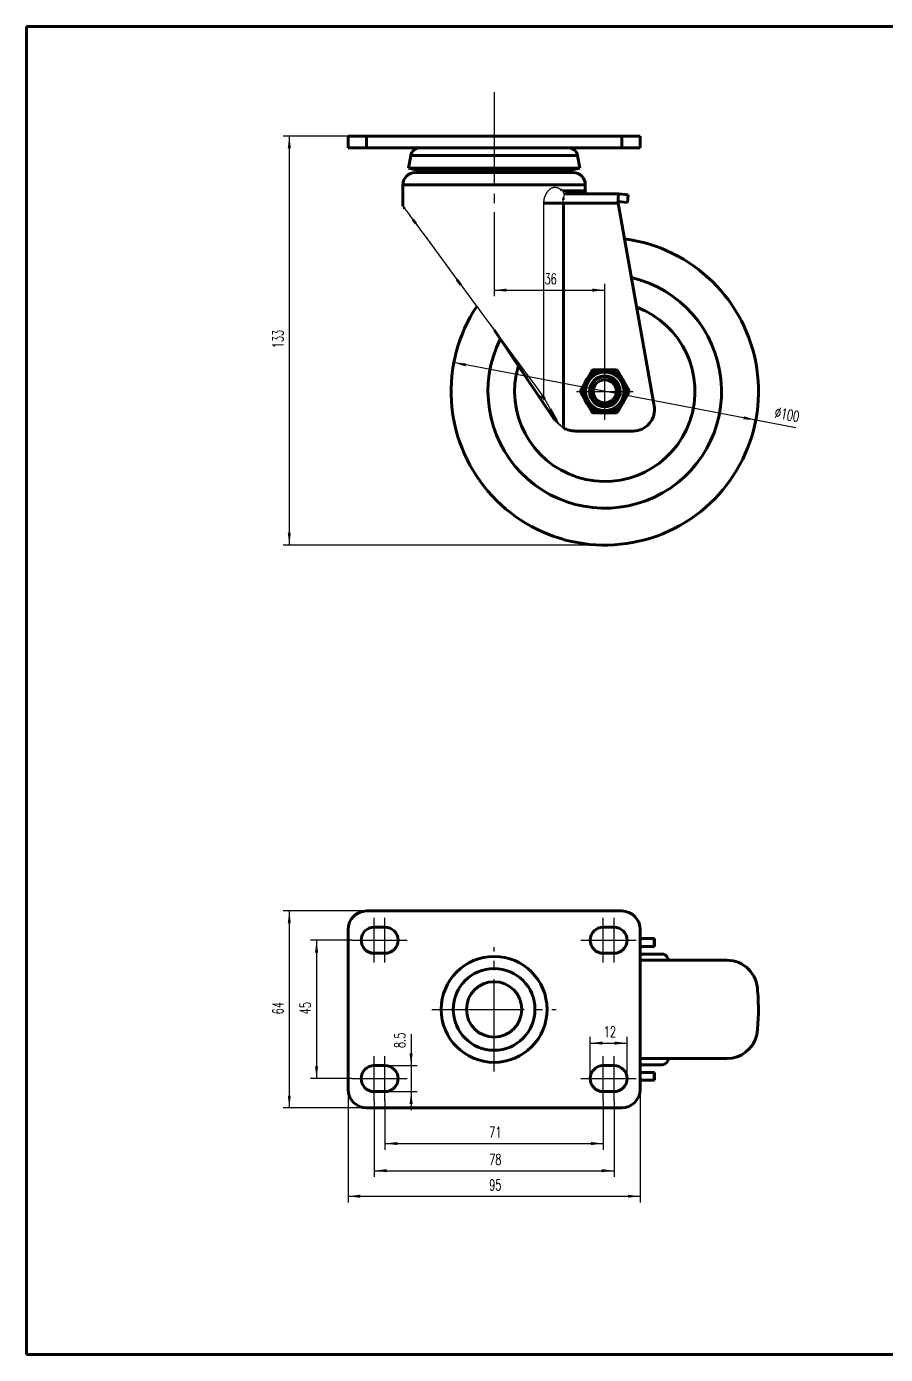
# Model space of a CAD drawing. Header units: millimetres. Extents: x 0 to 559, y 0 to 432.
# Drawn here: x 0 to 279.4, y 0 to 431.8 of the extents above; entities that cross this region are included whole.
import ezdxf

# ---------------------------------------------------------------- set-up
doc = ezdxf.new("R2010")
doc.units = ezdxf.units.MM
doc.linetypes.add('EB_DASHDOT', pattern=[39, 30, -3, 3, -3])
for name, color, linetype, lineweight in [('CAXA0', 7, 'Continuous', 70), ('CAXA1', 1, 'EB_DASHDOT', 25), ('CAXA3', 7, 'Continuous', 25), ('CAXA4', 3, 'Continuous', 25)]:
    doc.layers.add(name, color=color, linetype=linetype, lineweight=lineweight)
doc.styles.add('标准', font='txt', dxfattribs={"width": 0.667, "bigfont": 'gbcbig.shx'})
doc.dimstyles.new('标准', dxfattribs={"dimtxt": 3.5, "dimasz": 4, "dimexe": 2, "dimexo": 0, "dimtad": 1, "dimdec": 1, "dimdsep": 46, "dimtxsty": '标准', "dimcen": 0, "dimdle": 6, "dimazin": 2, "dimtfac": 1, "dimtdec": 3, "dimtmove": 0, "dimatfit": 3, "dimfxl": 0, "dimtolj": 1, "dimtzin": 0, "dimarcsym": 0})

# ---------------------------------------------------------------- blocks, each defined once
blk = doc.blocks.new('*CAXBLOCK01')
at = {"layer": 'CAXA4', "linetype": 'Continuous', "lineweight": 25}
for points in [[(138.99, 322.52), (143.01, 322.26), (142.83, 321.28)], [(237.21, 303.84), (233.38, 305.08), (233.19, 304.09)]]:
    blk.add_hatch(color=0, dxfattribs=at).paths.add_polyline_path(points, flags=0)
at = {"layer": 'CAXA4', "color": 0, "linetype": 'Continuous', "lineweight": 25}
blk.add_line((250.3, 301.35), (138.99, 322.52), dxfattribs=at)
at = {"layer": 'CAXA4', "color": 0, "linetype": 'Continuous', "lineweight": 25, "insert": (243.8, 308.1), "char_height": 3.5, "attachment_point": 1, "rotation": 349.2323, "style": '标准'}
blk.add_mtext('{%%C}100', dxfattribs=at)
blk = doc.blocks.new('*CAXBLOCK12')
at = {"layer": 'CAXA4', "linetype": 'Continuous', "lineweight": 25}
for points in [[(94.34, 134.7), (93.84, 130.7), (94.84, 130.7)], [(94.34, 89.7), (93.84, 93.7), (94.84, 93.7)]]:
    blk.add_hatch(color=0, dxfattribs=at).paths.add_polyline_path(points, flags=0)
at = {"layer": 'CAXA4', "color": 0, "linetype": 'Continuous', "lineweight": 25}
for p, q in [((105.85, 134.7), (92.34, 134.7)), ((94.34, 134.7), (94.34, 89.7)), ((105.85, 89.7), (92.34, 89.7))]:
    blk.add_line(p, q, dxfattribs=at)
at = {"layer": 'CAXA4', "color": 0, "linetype": 'Continuous', "lineweight": 25, "insert": (88.92, 110.58), "char_height": 3.5, "attachment_point": 1, "rotation": 90, "style": '标准'}
blk.add_mtext('45', dxfattribs=at)
blk = doc.blocks.new('*CAXBLOCK23')
at = {"layer": 'CAXA4', "linetype": 'Continuous', "lineweight": 25}
for points in [[(85.47, 144.2), (84.97, 140.2), (85.97, 140.2)], [(85.47, 80.2), (84.97, 84.2), (85.97, 84.2)]]:
    blk.add_hatch(color=0, dxfattribs=at).paths.add_polyline_path(points, flags=0)
at = {"layer": 'CAXA4', "color": 0, "linetype": 'Continuous', "lineweight": 25}
for p, q in [((110.6, 144.2), (83.47, 144.2)), ((85.47, 144.2), (85.47, 80.2)), ((110.6, 80.2), (83.47, 80.2))]:
    blk.add_line(p, q, dxfattribs=at)
at = {"layer": 'CAXA4', "color": 0, "linetype": 'Continuous', "lineweight": 25, "insert": (80.05, 110.58), "char_height": 3.5, "attachment_point": 1, "rotation": 90, "style": '标准'}
blk.add_mtext('64', dxfattribs=at)
blk = doc.blocks.new('*CAXBLOCK34')
at = {"layer": 'CAXA4', "linetype": 'Continuous', "lineweight": 25}
for points in [[(85.47, 396.16), (84.97, 392.16), (85.97, 392.16)], [(85.47, 263.19), (84.97, 267.19), (85.97, 267.19)]]:
    blk.add_hatch(color=0, dxfattribs=at).paths.add_polyline_path(points, flags=0)
at = {"layer": 'CAXA4', "color": 0, "linetype": 'Continuous', "lineweight": 25}
for p, q in [((104.6, 396.16), (83.47, 396.16)), ((85.47, 396.16), (85.47, 263.19)), ((188.1, 263.19), (83.47, 263.19))]:
    blk.add_line(p, q, dxfattribs=at)
at = {"layer": 'CAXA4', "color": 0, "linetype": 'Continuous', "lineweight": 25, "insert": (80.05, 327.16), "char_height": 3.5, "attachment_point": 1, "rotation": 90, "style": '标准'}
blk.add_mtext('133', dxfattribs=at)
blk = doc.blocks.new('*CAXBLOCK45')
at = {"layer": 'CAXA4', "linetype": 'Continuous', "lineweight": 25}
for points in [[(116.6, 68.58), (120.6, 68.08), (120.6, 69.08)], [(187.6, 68.58), (183.6, 68.08), (183.6, 69.08)]]:
    blk.add_hatch(color=0, dxfattribs=at).paths.add_polyline_path(points, flags=0)
at = {"layer": 'CAXA4', "color": 0, "linetype": 'Continuous', "lineweight": 25}
for p, q in [((116.6, 82.45), (116.6, 66.58)), ((187.6, 82.45), (187.6, 66.58)), ((116.6, 68.58), (187.6, 68.58))]:
    blk.add_line(p, q, dxfattribs=at)
at = {"layer": 'CAXA4', "color": 0, "linetype": 'Continuous', "lineweight": 25, "insert": (150.48, 74), "char_height": 3.5, "attachment_point": 1, "style": '标准'}
blk.add_mtext('71', dxfattribs=at)
blk = doc.blocks.new('*CAXBLOCK56')
at = {"layer": 'CAXA4', "linetype": 'Continuous', "lineweight": 25}
for points in [[(113.1, 59.75), (117.1, 59.25), (117.1, 60.25)], [(191.1, 59.75), (187.1, 59.25), (187.1, 60.25)]]:
    blk.add_hatch(color=0, dxfattribs=at).paths.add_polyline_path(points, flags=0)
at = {"layer": 'CAXA4', "color": 0, "linetype": 'Continuous', "lineweight": 25}
for p, q in [((113.1, 82.45), (113.1, 57.75)), ((191.1, 82.45), (191.1, 57.75)), ((113.1, 59.75), (191.1, 59.75))]:
    blk.add_line(p, q, dxfattribs=at)
at = {"layer": 'CAXA4', "color": 0, "linetype": 'Continuous', "lineweight": 25, "insert": (150.48, 65.17), "char_height": 3.5, "attachment_point": 1, "style": '标准'}
blk.add_mtext('78', dxfattribs=at)
blk = doc.blocks.new('*CAXBLOCK67')
at = {"layer": 'CAXA4', "linetype": 'Continuous', "lineweight": 25}
for points in [[(104.6, 51.44), (108.6, 50.94), (108.6, 51.94)], [(199.6, 51.44), (195.6, 50.94), (195.6, 51.94)]]:
    blk.add_hatch(color=0, dxfattribs=at).paths.add_polyline_path(points, flags=0)
at = {"layer": 'CAXA4', "color": 0, "linetype": 'Continuous', "lineweight": 25}
for p, q in [((104.6, 86.2), (104.6, 49.44)), ((199.6, 86.2), (199.6, 49.44)), ((104.6, 51.44), (199.6, 51.44))]:
    blk.add_line(p, q, dxfattribs=at)
at = {"layer": 'CAXA4', "color": 0, "linetype": 'Continuous', "lineweight": 25, "insert": (150.48, 56.86), "char_height": 3.5, "attachment_point": 1, "style": '标准'}
blk.add_mtext('95', dxfattribs=at)
blk = doc.blocks.new('*CAXBLOCK78')
at = {"layer": 'CAXA4', "linetype": 'Continuous', "lineweight": 25}
for points in [[(125.1, 93.95), (124.6, 97.95), (125.6, 97.95)], [(125.1, 85.45), (124.6, 81.45), (125.6, 81.45)]]:
    blk.add_hatch(color=0, dxfattribs=at).paths.add_polyline_path(points, flags=0)
at = {"layer": 'CAXA4', "color": 0, "linetype": 'Continuous', "lineweight": 25}
for p, q in [((125.1, 104.11), (125.1, 79.45)), ((116.6, 93.95), (127.1, 93.95)), ((116.6, 85.45), (127.1, 85.45))]:
    blk.add_line(p, q, dxfattribs=at)
at = {"layer": 'CAXA4', "color": 0, "linetype": 'Continuous', "lineweight": 25, "insert": (119.68, 99.63), "char_height": 3.5, "attachment_point": 1, "rotation": 90, "style": '标准'}
blk.add_mtext('8.5', dxfattribs=at)
blk = doc.blocks.new('*CAXBLOCK89')
at = {"layer": 'CAXA4', "linetype": 'Continuous', "lineweight": 25}
for points in [[(183.35, 101.24), (187.35, 100.74), (187.35, 101.74)], [(195.35, 101.24), (191.35, 100.74), (191.35, 101.74)]]:
    blk.add_hatch(color=0, dxfattribs=at).paths.add_polyline_path(points, flags=0)
at = {"layer": 'CAXA4', "color": 0, "linetype": 'Continuous', "lineweight": 25}
for p, q in [((183.35, 89.7), (183.35, 103.24)), ((183.35, 101.24), (195.35, 101.24)), ((195.35, 89.7), (195.35, 103.24))]:
    blk.add_line(p, q, dxfattribs=at)
at = {"layer": 'CAXA4', "color": 0, "linetype": 'Continuous', "lineweight": 25, "insert": (187.73, 106.66), "char_height": 3.5, "attachment_point": 1, "style": '标准'}
blk.add_mtext('12', dxfattribs=at)
blk = doc.blocks.new('*CAXBLOCK1011')
at = {"layer": 'CAXA4', "linetype": 'Continuous', "lineweight": 25}
for points in [[(152.1, 346.09), (156.1, 345.59), (156.1, 346.59)], [(188.1, 346.09), (184.1, 345.59), (184.1, 346.59)]]:
    blk.add_hatch(color=0, dxfattribs=at).paths.add_polyline_path(points, flags=0)
at = {"layer": 'CAXA4', "color": 0, "linetype": 'Continuous', "lineweight": 25}
for p, q in [((152.1, 348.97), (152.1, 344.09)), ((152.1, 346.09), (188.1, 346.09)), ((188.1, 322.43), (188.1, 348.09))]:
    blk.add_line(p, q, dxfattribs=at)
at = {"layer": 'CAXA4', "color": 0, "linetype": 'Continuous', "lineweight": 25, "insert": (168.48, 351.51), "char_height": 3.5, "attachment_point": 1, "style": '标准'}
blk.add_mtext('36', dxfattribs=at)

msp = doc.modelspace()

# ---------------------------------------------------------------- linework, layer by layer
at = {"layer": 'CAXA0', "color": 7, "linetype": 'Continuous', "lineweight": 70}
for p, q in [((0, 0), (0, 431.8)), ((0, 431.8), (558.8, 431.8)), ((104.600781, 392.360744), (104.600781, 396.160744)), ((104.600781, 396.160744), (199.600781, 396.160744)), ((110.600781, 392.360744), (110.600781, 396.160744)), ((193.600781, 392.360744), (193.600781, 396.160744)), ((199.600781, 392.360744), (199.600781, 396.160744)), ((199.600781, 392.360744), (104.600781, 392.360744)), ((124.971765, 389.881698), (124.235837, 385.70804)), ((124.971765, 389.881698), (179.229798, 389.881698)), ((179.229798, 389.881698), (179.965726, 385.70804)), ((124.235837, 385.70804), (126.205452, 385.360744)), ((124.235837, 385.70804), (179.965726, 385.70804)), ((126.205452, 385.360744), (177.996111, 385.360744)), ((177.752584, 384.360744), (126.448979, 384.360744)), ((179.965726, 385.70804), (177.996111, 385.360744)), ((122.448979, 380.360744), (122.448979, 373.37043)), ((122.448979, 380.360744), (122.448979, 373.37043)), ((122.448979, 380.360744), (181.752584, 380.360744)), ((181.752584, 380.360744), (181.752584, 378.360744)), ((181.752584, 380.360744), (181.752584, 378.360744)), ((174.011941, 378.623317), (173.794353, 378.77492)), ((181.752584, 378.360744), (174.570834, 378.360744)), ((174.65412, 375.617073), (174.670962, 375.689391)), ((174.670962, 375.689391), (174.705767, 375.835639)), ((174.705767, 375.835639), (174.732007, 375.947072)), ((174.732007, 375.947072), (174.749225, 376.022396)), ((175.302956, 377.360651), (192.700781, 377.360744)), ((192.610815, 377.360744), (192.350032, 374.379971)), ((192.700781, 377.360744), (195.752564, 377.093747)), ((195.535025, 374.60323), (195.752915, 377.093717)), ((122.643325, 373.106579), (122.982826, 372.64428)), ((168.175677, 374.360744), (174.681141, 374.360744)), ((174.638006, 375.545214), (174.65412, 375.617073)), ((192.350032, 374.370357), (174.681141, 374.360744)), ((174.681141, 374.360744), (174.681141, 301.262444)), ((192.479543, 374.36864), (192.350032, 374.370357)), ((192.393033, 374.878119), (195.534654, 374.603262)), ((192.479543, 374.36864), (204.184367, 308.501864)), ((125.665037, 369.008779), (126.594616, 367.745119)), ((140.022241, 349.524791), (141.277809, 347.820421)), ((171.896184, 303.802087), (152.099486, 333.134874)), ((180.184116, 313.465053), (183.893091, 319.889187)), ((184.391806, 320.17712), (191.809757, 320.17712)), ((192.308471, 319.889187), (196.017447, 313.465053)), ((168.175677, 311.32364), (166.820372, 311.32364)), ((168.175677, 311.32364), (168.592027, 310.576502)), ((183.893091, 306.465053), (180.184116, 312.889187)), ((196.017447, 312.889187), (192.308471, 306.465053)), ((170.3848, 307.367665), (171.860852, 304.727156)), ((171.860852, 304.727156), (172.37635, 303.802085)), ((172.37635, 303.802085), (171.896186, 303.802085)), ((191.809757, 306.17712), (184.391806, 306.17712)), ((178.52748, 300.27712), (197.292342, 300.27712)), ((110.600781, 144.202516), (193.600781, 144.202516)), ((104.600781, 86.202516), (104.600781, 138.202516)), ((116.600781, 138.952516), (113.100781, 138.952516)), ((191.100781, 138.952516), (187.600781, 138.952516)), ((199.600781, 138.202516), (199.600781, 86.202516)), ((199.600781, 135.202516), (204.29227, 135.202516)), ((204.184367, 132.702516), (204.184367, 135.202516)), ((204.292342, 135.202516), (204.292342, 132.702516)), ((113.100781, 130.452516), (116.600781, 130.452516)), ((187.600781, 130.452516), (191.100781, 130.452516)), ((199.600781, 132.702516), (204.29227, 132.702516)), ((206.700346, 130.202518), (199.600781, 130.202518)), ((227.797357, 128.202497), (199.600781, 128.202497)), ((208.579731, 128.88656), (208.82871, 128.202497)), ((227.797349, 96.202509), (199.600781, 96.202509)), ((208.828247, 96.202509), (208.579583, 95.518866)), ((116.600781, 93.952516), (113.100781, 93.952516)), ((191.100781, 93.952516), (187.600781, 93.952516)), ((206.700055, 94.202514), (199.600781, 94.202514)), ((199.600781, 91.702516), (204.29227, 91.702516)), ((204.184367, 89.202516), (204.184367, 91.702516)), ((204.292342, 91.702516), (204.292342, 89.202516)), ((199.600781, 89.202516), (204.29227, 89.202516)), ((113.100781, 85.452516), (116.600781, 85.452516)), ((187.600781, 85.452516), (191.100781, 85.452516)), ((193.600781, 80.202516), (110.600781, 80.202516)), ((0, 0), (558.8, 0))]:
    msp.add_line(p, q, dxfattribs=at)
for centre, radius in [((188.100781, 313.17712), 7), ((188.100781, 313.17712), 6.25), ((188.100781, 313.17712), 5), ((188.100781, 313.17712), 4.825), ((188.100781, 313.17712), 3.75), ((152.100781, 112.202516), 17.220532), ((152.100781, 112.202516), 13.295502), ((152.100781, 112.202516), 8.999999)]:
    msp.add_circle(centre, radius, dxfattribs=at)
for centre, radius, start, end in [((127.926187, 389.360744), 3, 90, 169.99981776), ((176.275376, 389.360744), 3, 10.00018224, 83.90559354), ((126.448979, 380.360744), 4, 90, 180), ((129.604386, 387.360744), 3, 221.81031461, 270), ((174.597177, 387.360744), 3, 270, 318.18968539), ((177.752584, 380.360744), 4, 0, 90), ((182.752584, 378.360744), 1, 180, 270), ((188.100781, 313.17712), 49.991477, 146.44269902, 82.59056684), ((188.100781, 313.17712), 38, 153.45896946, 76.79432568), ((188.100781, 313.17712), 29.313462, 163.60034568, 69.25556634), ((188.100781, 313.17712), 7.9219, 117.91703944, 122.08295692), ((188.100781, 313.17712), 7.9219, 57.91704308, 62.08295417), ((188.100781, 313.17712), 4.750001, 7.05881811, 5.71526447), ((188.100781, 313.17712), 7.921899, 177.91704245, 182.08295755), ((188.100781, 313.17712), 7.9219, 357.91704271, 2.08295729), ((197.292342, 307.27712), 7, 270, 10.07652921), ((188.100781, 313.17712), 7.9219, 237.91704308, 242.08296056), ((188.100781, 313.17712), 7.9219, 297.91704583, 302.08295692), ((178.52748, 308.27712), 8, 241.26283469, 270), ((110.600781, 138.202516), 6, 90, 180), ((193.600781, 138.202516), 6, 0, 90), ((113.100781, 134.702516), 4.25, 90, 270), ((116.600781, 134.702516), 4.25, 270, 90), ((187.600781, 134.702516), 4.25, 90, 270), ((191.100781, 134.702516), 4.25, 270, 90), ((206.700346, 128.202518), 2, 20.00004849, 90), ((227.797357, 118.202497), 10, 0.06908727, 90), ((176.663398, 112.202503), 61.42886, 352.23177096, 5.61653762), ((227.797357, 106.202534), 10, 270, 346.68447071), ((206.700055, 96.202514), 2, 270, 340.01195921), ((113.100781, 89.702516), 4.25, 90, 270), ((116.600781, 89.702516), 4.25, 270, 90), ((187.600781, 89.702516), 4.25, 90, 270), ((191.100781, 89.702516), 4.25, 270, 90), ((110.600781, 86.202516), 6, 180, 270), ((193.600781, 86.202516), 6, 270, 360)]:
    msp.add_arc(centre, radius, start, end, dxfattribs=at)
at = {"layer": 'CAXA1', "linetype": 'EB_DASHDOT', "lineweight": 25}
for p, q in [((152.100781, 410.417538), (152.100781, 348.967048)), ((188.100781, 303.92712), (188.100781, 322.42712)), ((178.850781, 313.17712), (197.350781, 313.17712)), ((113.100781, 127.452516), (113.100781, 141.952516)), ((116.600781, 127.452516), (116.600781, 141.952516)), ((187.600781, 127.452516), (187.600781, 141.952516)), ((191.100781, 127.452516), (191.100781, 141.952516)), ((105.850781, 134.702516), (120.350781, 134.702516)), ((109.350781, 134.702516), (123.850781, 134.702516)), ((180.350781, 134.702516), (194.850781, 134.702516)), ((183.850781, 134.702516), (198.350781, 134.702516)), ((152.100781, 91.981984), (152.100781, 132.423048)), ((131.880249, 112.202516), (172.321313, 112.202516)), ((113.100781, 82.452516), (113.100781, 96.952516)), ((116.600781, 82.452516), (116.600781, 96.952516)), ((187.600781, 82.452516), (187.600781, 96.952516)), ((191.100781, 82.452516), (191.100781, 96.952516)), ((105.850781, 89.702516), (120.350781, 89.702516)), ((109.350781, 89.702516), (123.850781, 89.702516)), ((180.350781, 89.702516), (194.850781, 89.702516)), ((183.850781, 89.702516), (198.350781, 89.702516))]:
    msp.add_line(p, q, dxfattribs=at)
at = {"layer": 'CAXA3', "color": 7, "linetype": 'Continuous', "lineweight": 25}
for points in [[(173.794353, 378.77492), (173.74524, 378.808556), (173.694008, 378.843194), (173.640614, 378.878806), (173.584622, 378.915134), (173.525924, 378.952281), (173.464583, 378.990143), (173.400411, 379.028145), (173.333327, 379.066354), (173.263359, 379.104702), (173.190479, 379.142411), (173.114635, 379.179512), (173.035821, 379.215973), (172.954072, 379.250917), (172.869041, 379.284424), (172.781014, 379.316415), (172.690982, 379.345771), (172.598601, 379.372392), (172.504175, 379.396379), (172.409713, 379.416916), (172.315559, 379.433723), (172.221383, 379.44708), (172.128216, 379.457018), (172.036567, 379.463456), (171.945967, 379.466474), (171.855982, 379.46634), (171.766549, 379.463108), (171.677755, 379.456724), (171.589387, 379.447297), (171.501362, 379.434837), (171.413781, 379.419335), (171.326701, 379.40087), (171.240149, 379.379452), (171.154116, 379.355072), (171.068607, 379.32778), (170.983637, 379.29759), (170.899208, 379.264488), (170.815305, 379.228483), (170.731937, 379.189589), (170.649112, 379.147791), (170.566814, 379.103055), (170.485043, 379.055388), (170.403814, 379.004783), (170.323143, 378.951173), (170.243015, 378.894557), (170.163459, 378.834937), (170.084549, 378.772256), (170.00628, 378.706513), (169.92867, 378.637709), (169.851828, 378.565801), (169.77587, 378.490936), (169.700694, 378.412967), (169.626082, 378.331403), (169.551863, 378.246082), (169.478217, 378.157167), (169.405458, 378.064659), (169.333382, 377.968159), (169.262206, 377.868066), (169.192878, 377.765578), (169.125492, 377.660574), (169.059979, 377.553175), (168.997053, 377.444932), (168.936895, 377.335948), (168.879354, 377.226119), (168.824644, 377.116687), (168.772865, 377.007728), (168.723944, 376.899166), (168.677833, 376.792012), (168.634591, 376.686325), (168.59418, 376.582047), (168.556414, 376.480007), (168.521367, 376.380413), (168.48898, 376.283058), (168.458859, 376.188152), (168.431028, 376.095869), (168.405475, 376.006035), (168.381746, 375.918335), (168.359816, 375.832819), (168.339717, 375.749438), (168.321082, 375.667736), (168.303863, 375.587604), (168.288112, 375.50915), (168.273612, 375.432251), (168.260329, 375.356693), (168.2483, 375.28269), (168.237412, 375.210748), (168.227689, 375.140922), (168.219108, 375.073159), (168.211491, 375.007801), (168.204858, 374.945104), (168.199188, 374.884812), (168.194242, 374.826502), (168.189999, 374.770302), (168.186479, 374.716083), (168.183496, 374.663027), (168.181019, 374.611112), (168.179078, 374.560361), (168.177583, 374.510024), (168.176502, 374.45985), (168.175867, 374.41009), (168.175677, 311.32364)], [(174.570834, 378.360744), (174.545252, 378.361704), (174.519129, 378.364419), (174.492463, 378.368891), (174.465257, 378.375163), (174.437503, 378.38319), (174.409183, 378.392839), (174.380312, 378.404117), (174.350869, 378.417018), (174.320779, 378.431382), (174.290087, 378.447185), (174.258741, 378.464453), (174.226523, 378.483101), (174.193436, 378.503122), (174.159468, 378.524524), (174.124365, 378.54725), (174.088132, 378.571302), (174.050753, 378.596678), (174.011941, 378.623317)], [(175.328631, 377.360744), (175.229718, 377.369299), (175.132498, 377.394818), (175.038634, 377.436864), (174.949732, 377.494718), (174.867313, 377.56739), (174.792787, 377.653637), (174.72743, 377.751982), (174.672359, 377.860744), (174.628518, 377.97806), (174.596655, 378.101925), (174.577317, 378.230218), (174.570834, 378.360744)], [(174.749225, 376.022396), (174.757684, 376.060434), (174.774238, 376.137227)], [(174.774238, 376.137227), (174.782289, 376.176039), (174.790171, 376.215122), (174.797886, 376.254434), (174.805396, 376.294041), (174.812689, 376.333843), (174.819776, 376.373845), (174.826656, 376.414252), (174.833319, 376.454943), (174.839775, 376.495903), (174.846053, 376.537453), (174.852167, 376.579704), (174.858102, 376.622324), (174.86384, 376.664954), (174.86937, 376.707686)], [(174.86937, 376.707686), (174.894242, 376.908257), (174.898863, 376.943835), (174.903426, 376.97776), (174.908096, 377.009892), (174.912884, 377.040274), (174.917779, 377.068943), (174.922919, 377.095796), (174.928314, 377.120879), (174.933955, 377.144275), (174.939941, 377.165967), (174.946275, 377.185998), (174.952955, 377.204482), (174.960077, 377.221515), (174.967648, 377.237169), (174.975662, 377.251514), (174.984195, 377.26463), (174.993251, 377.276583), (175.002827, 377.28744), (175.012994, 377.297274), (175.023748, 377.306144), (175.035093, 377.314112), (175.047114, 377.321248), (175.059802, 377.327604), (175.073165, 377.333233), (175.087311, 377.338192), (175.102227, 377.342528), (175.117925, 377.346285), (175.134547, 377.349511), (175.152109, 377.352248), (175.170594, 377.35453), (175.190088, 377.35639), (175.21061, 377.357867), (175.232142, 377.358997), (175.254707, 377.359813), (175.278314, 377.360352), (175.302956, 377.360651)], [(122.448979, 373.37043), (122.47084, 373.338696), (122.643325, 373.106579)], [(122.982826, 372.64428), (123.473897, 371.980309), (123.770712, 371.575597), (124.098009, 371.132758), (124.452416, 370.653321), (124.83251, 370.135758), (125.238232, 369.585603), (125.665037, 369.008779)], [(174.628388, 374.666728), (174.618795, 374.705921), (174.613879, 374.726611), (174.609017, 374.748225), (174.604187, 374.770784), (174.599411, 374.79426), (174.594885, 374.818766), (174.5906, 374.844338), (174.586566, 374.870928), (174.583015, 374.898525), (174.57996, 374.927135), (174.577389, 374.956734), (174.575493, 374.987269), (174.574302, 375.018761), (174.573786, 375.051166), (174.57405, 375.084338), (174.575138, 375.118327), (174.577006, 375.153058), (174.579616, 375.188189), (174.583013, 375.223725), (174.587153, 375.25964), (174.591866, 375.295548), (174.597152, 375.331329), (174.603012, 375.367089), (174.609278, 375.402791), (174.615929, 375.438351), (174.622985, 375.473839), (174.630343, 375.509447), (174.638006, 375.545214)], [(174.681141, 374.360744), (174.681074, 374.370608), (174.680852, 374.380564), (174.680477, 374.390612), (174.679956, 374.400696), (174.679282, 374.410872), (174.678427, 374.4213), (174.677399, 374.431975), (174.676192, 374.442902), (174.674756, 374.454265), (174.673091, 374.466086), (174.671197, 374.478342), (174.669028, 374.491151), (174.666567, 374.50456), (174.663831, 374.518521), (174.660824, 374.533004), (174.657527, 374.548018), (174.653958, 374.563553), (174.650175, 374.579554), (174.646174, 374.59597), (174.628388, 374.666728)], [(126.594616, 367.745119), (127.657786, 366.303985), (128.887093, 364.633313)], [(128.887093, 364.633313), (130.298886, 362.718812), (140.022241, 349.524791)], [(141.277809, 347.820421), (143.971559, 344.166056), (145.40726, 342.216061), (146.907572, 340.182432), (148.46637, 338.067167), (150.083955, 335.868267), (152.101598, 333.13635)], [(152.101598, 333.13635), (153.542732, 331.179531), (155.372342, 328.689695), (159.198275, 323.513292)], [(159.198275, 323.513292), (161.173118, 320.826725), (163.072303, 318.248434), (164.860258, 315.831893), (166.562728, 313.523628), (168.175677, 311.32364)], [(192.827169, 313.650148), (192.781234, 313.942664), (192.716938, 314.232494), (192.634363, 314.518457), (192.533519, 314.799754), (192.414751, 315.074789), (192.27898, 315.34129), (192.126879, 315.598102), (191.959061, 315.844337), (191.776802, 316.07838), (191.581325, 316.299099), (191.373298, 316.506142), (191.153286, 316.699189), (190.922276, 316.877542), (190.681212, 317.040632), (190.430511, 317.188245), (190.17101, 317.319864), (189.903868, 317.434876), (189.629964, 317.532879), (189.350114, 317.61351), (189.065674, 317.676309), (188.778391, 317.72091), (188.489748, 317.747193), (188.200584, 317.755188), (187.911692, 317.744917), (187.624186, 317.716424), (187.33926, 317.669831), (187.057836, 317.605276), (186.780568, 317.522825), (186.5091, 317.422879), (186.245731, 317.306385), (185.992109, 317.174387), (185.748427, 317.027311), (185.514736, 316.865329), (185.291884, 316.689047), (185.080822, 316.499238), (184.881884, 316.296144), (184.695911, 316.080452), (184.523794, 315.853013), (184.366056, 315.614251), (184.223153, 315.364337), (184.09633, 315.104868), (183.986968, 314.838604), (183.895468, 314.567002), (183.821947, 314.290976), (183.766724, 314.012685), (183.729725, 313.733661), (183.710691, 313.454759), (183.709366, 313.17712)], [(190.011192, 308.828231), (190.26711, 308.971599), (190.512888, 309.130074), (190.747627, 309.302967), (190.97047, 309.489529), (191.180617, 309.688966), (191.377319, 309.90044), (191.559879, 310.123062), (191.727658, 310.355902), (191.880078, 310.598), (192.016621, 310.848353), (192.136835, 311.105932), (192.240335, 311.369688), (192.326802, 311.638545), (192.395983, 311.911408), (192.447699, 312.187175), (192.48184, 312.464737), (192.498365, 312.742972), (192.497306, 313.020753), (192.478769, 313.29696), (192.442928, 313.570501), (192.390023, 313.840312), (192.320362, 314.105329), (192.234323, 314.364502), (192.132348, 314.616812), (192.014944, 314.861274), (191.882678, 315.096935), (191.736175, 315.322891), (191.57612, 315.538269), (191.403251, 315.74225), (191.218345, 315.934071), (191.022238, 316.113012), (190.815807, 316.278409), (190.599962, 316.429664), (190.375655, 316.566232), (190.143874, 316.687633), (189.905632, 316.793449), (189.661967, 316.883335), (189.413938, 316.95701), (189.162616, 317.014267), (188.909088, 317.054965), (188.654437, 317.079041), (188.399744, 317.086498), (188.146093, 317.077413), (187.894561, 317.05193), (187.646196, 317.010264), (187.40204, 316.952697), (187.163122, 316.879582), (186.930438, 316.791337)], [(192.121852, 313.17712), (192.106892, 313.425152), (192.076543, 313.672192), (192.030818, 313.917272), (191.969647, 314.159927), (191.893251, 314.398646), (191.802461, 314.630984), (191.698069, 314.8556), (191.580466, 315.072238), (191.45022, 315.280234), (191.308299, 315.478467), (191.155114, 315.66674), (190.990215, 315.845637), (190.813854, 316.014633), (190.626872, 316.172683), (190.429499, 316.319356), (190.221888, 316.454181), (190.005211, 316.576058), (189.781351, 316.683793), (189.551081, 316.777002), (189.315482, 316.855233), (189.077151, 316.917793), (188.8381, 316.964584), (188.598387, 316.99601), (188.357709, 317.012308), (188.117119, 317.013486), (187.87746, 316.999622), (187.638112, 316.970602), (187.399551, 316.926206), (187.163316, 316.866442), (186.930438, 316.791337)], [(183.709366, 313.17712), (183.726094, 312.894463), (183.761261, 312.61208), (183.815021, 312.331214), (183.887628, 312.052511), (183.978959, 311.777917), (184.088108, 311.510517), (184.21449, 311.251525), (184.357501, 311.00198), (184.515449, 310.76434), (184.686701, 310.540139), (184.870709, 310.329265), (185.067226, 310.131554), (185.274896, 309.948036), (185.493095, 309.778957), (185.723085, 309.623438), (185.965371, 309.481724), (186.217877, 309.355593), (186.478033, 309.246524), (186.744716, 309.154991), (187.016731, 309.081409), (187.291123, 309.026397), (187.565899, 308.989924), (187.840556, 308.971635), (188.114354, 308.971279), (188.385741, 308.988566), (188.654, 309.023161), (188.919641, 309.075036), (189.181911, 309.144149), (189.439298, 309.23021), (189.691103, 309.333101), (189.936838, 309.452866), (190.174674, 309.588867), (190.402073, 309.739631), (190.617622, 309.903909), (190.821099, 310.081211), (191.011989, 310.270883), (191.189563, 310.472027), (191.353156, 310.683709), (191.502347, 310.90524), (191.636564, 311.135682), (191.755259, 311.373994), (191.858052, 311.619337), (191.944554, 311.870787), (192.014348, 312.127138), (192.067115, 312.387097), (192.102671, 312.649473), (192.120926, 312.913193), (192.121852, 313.17712)], [(168.592027, 310.576502), (169.918746, 308.202892), (170.3848, 307.367665)], [(174.681141, 301.262444), (174.326336, 301.468142), (173.981506, 301.693465), (173.646823, 301.938413), (173.320974, 302.203659), (173.005526, 302.488529), (172.704888, 302.791009), (172.42052, 303.110426), (172.150964, 303.447452), (171.896184, 303.802087)], [(172.37635, 303.802085), (172.594838, 303.436801), (172.824026, 303.091993), (173.063926, 302.767661), (173.316178, 302.463404), (173.579107, 302.179623), (173.847682, 301.917517), (174.120135, 301.677485), (174.398, 301.459127), (174.681141, 301.262444)]]:
    msp.add_lwpolyline(points, dxfattribs=at)

# ---------------------------------------------------------------- dimensions: what is measured, and where the dimension line sits
at = {"layer": 'CAXA4'}
for base, p1, p2, angle, text, picture, middle in [((85.465313, 329.673194), (104.600781, 396.160744), (188.100781, 263.185643), 90, '133', '*CAXBLOCK34', (82.442813, 329.673189)), ((170.100781, 346.085425), (152.100781, 348.967048), (188.100781, 322.42712), 0, '36', '*CAXBLOCK1011', (170.100786, 349.107925)), ((85.465313, 112.202516), (110.600781, 144.202516), (110.600781, 80.202516), 90, '64', '*CAXBLOCK23', (82.442813, 112.202511)), ((94.34443, 112.202516), (105.850781, 134.702516), (105.850781, 89.702516), 90, '45', '*CAXBLOCK12', (91.32193, 112.202511)), ((125.099668, 101.782533), (116.600781, 93.952516), (116.600781, 85.452516), 270, '8.5', '*CAXBLOCK78', (122.077168, 101.782533)), ((152.100781, 51.437204), (104.600781, 86.202516), (199.600781, 86.202516), 180, '95', '*CAXBLOCK67', (152.100786, 54.459704)), ((152.100781, 59.751217), (113.100781, 82.452516), (191.100781, 82.452516), 180, '78', '*CAXBLOCK56', (152.100786, 62.773717)), ((152.100781, 68.584856), (116.600781, 82.452516), (187.600781, 82.452516), 180, '71', '*CAXBLOCK45', (152.100786, 71.607356))]:
    dim = msp.add_linear_dim(base=base, p1=p1, p2=p2, angle=angle, text=text, dimstyle='标准', dxfattribs=at)
    dim.commit()
    dim.dimension.update_dxf_attribs({"geometry": picture, "text_midpoint": middle})
dim = msp.add_diameter_dim_2p(p1=(138.989511, 322.516865), p2=(237.212051, 303.837375), text='{%%C}100', dimstyle='标准', dxfattribs=at)
dim.commit()
dim.dimension.update_dxf_attribs({"geometry": '*CAXBLOCK01', "text_midpoint": (247.019914, 305.048834)})
dim = msp.add_linear_dim(base=(189.350781, 101.242084), p1=(183.350781, 89.702516), p2=(195.350781, 89.702516), text='12', dimstyle='标准', dxfattribs=at)
dim.commit()
dim.dimension.update_dxf_attribs({"geometry": '*CAXBLOCK89', "text_midpoint": (189.350786, 104.264584)})

doc.saveas('drawing.dxf')
